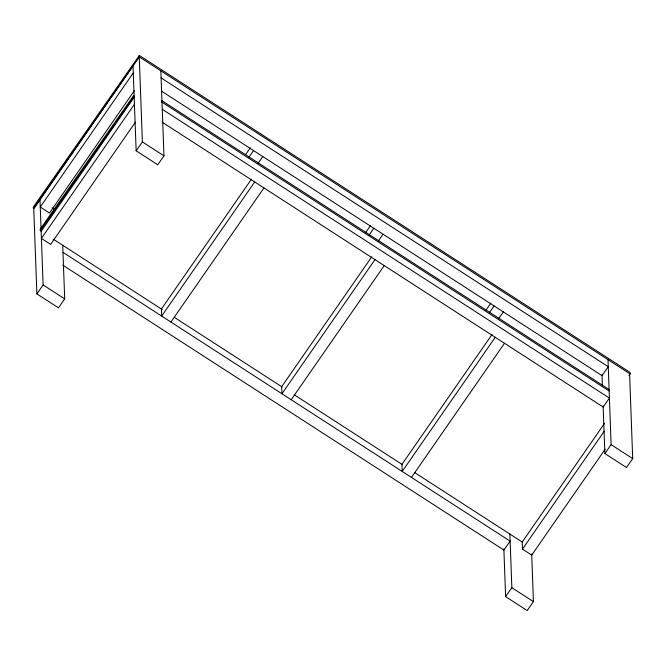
<?xml version="1.0" encoding="UTF-8"?>
<svg xmlns="http://www.w3.org/2000/svg" width="666" height="666" viewBox="0 0 666 666"><rect width="100%" height="100%" fill="white"/><g stroke="black" fill="none" stroke-linecap="round" stroke-linejoin="round"><path stroke-width="1" d="M62.721 244.988L64.694 298.892L58.466 307.817L36.88 293.873L33.758 208.874L133.025 65.817L136.147 150.816L157.734 164.76L163.969 155.844L160.847 70.837M133.292 72.902L40.251 207.034L49.509 213.012L134.241 90.834M41.142 231.318L134.174 97.186M134.44 104.271L41.409 238.403L50.658 244.38L135.389 122.211M245.588 154.604L250.333 147.769M248.818 157.409L253.555 150.574M258.067 163.386L262.804 156.552M251.482 179.137L161.413 308.999L161.671 316.084L254.703 181.951M170.921 322.053L263.952 187.92M365.268 233.133L370.596 225.441M369.081 235.09L373.826 228.255M378.33 241.067L383.075 234.232M371.753 256.81L281.676 386.671L281.943 393.756L374.975 259.623M291.192 399.733L384.224 265.601M486.13 309.956L490.867 303.122M489.352 312.77L494.089 305.935M498.601 318.739L503.338 311.904M492.016 334.49L401.948 464.352L402.206 471.436L495.238 337.304M411.455 477.405L504.487 343.273M604.578 423.276L522.211 542.024L522.477 549.109L531.726 555.086L605.203 449.15M522.477 549.109L604.245 431.21M139.311 55.444L33.3 207.093L33.358 208.608L139.361 56.96L139.311 55.444L630.028 372.386L630.086 373.909L628.895 375.607M136.147 150.816L142.382 141.9L139.261 56.901L630.086 373.909M36.88 293.873L43.115 284.956L41.134 231.052M629.586 373.584L632.7 458.583L626.465 467.499L604.878 453.563L611.113 444.638L608 359.64M531.684 553.954L533.433 601.631L527.197 610.555L505.611 596.611L511.846 587.695L509.865 533.791M161.105 77.922L608.258 366.725L602.022 375.641L161.863 91.359M609.09 389.493L161.538 100.433L161.597 101.948L609.149 391.009M162.263 109.291L609.407 398.093L603.171 407.009L162.138 122.161M142.382 141.9L163.969 155.844M611.113 444.638L632.7 458.583M52.081 207.759L54.67 209.432M53.188 239.102L61.821 244.68M62.729 245.263L162.288 309.565M174.517 317.466L281.934 386.838M294.164 394.738L402.455 464.685M414.685 472.577L522.327 542.099M62.987 252.347L510.139 541.142L503.904 550.066L62.87 265.218M43.115 284.956L64.694 298.892M511.846 587.695L533.433 601.631M601.989 374.775L602.372 385.148M603.13 405.877L604.878 453.563M503.862 548.926L505.611 596.611M39.993 199.95L41.017 227.939M133.716 95.413L40.185 229.221L40.235 230.736L133.774 96.928L133.716 95.413"/></g></svg>
